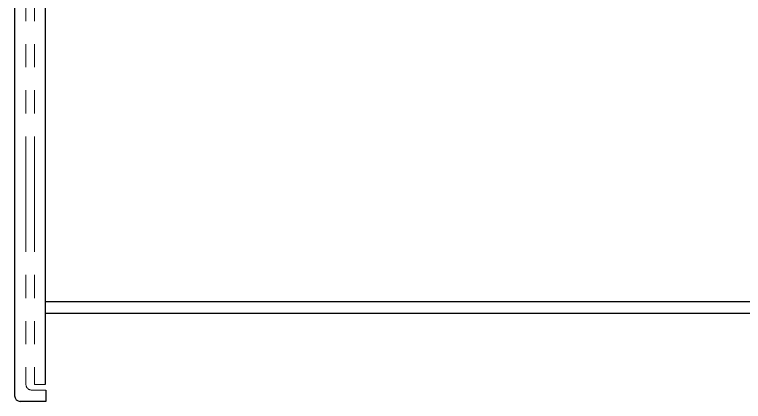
# Model space of a CAD drawing. Header units: millimetres. Extents: x 36873 to 51119, y -3533 to 6541.
# Drawn here: x 39354 to 39868, y -928 to -655 of the extents above; entities that cross this region are included whole.
import ezdxf

# ---------------------------------------------------------------- set-up
doc = ezdxf.new("R2010")
doc.units = ezdxf.units.MM
doc.header["$LTSCALE"] = 13
doc.linetypes.add('PTHANTOM2', pattern=[1.25, 0.625, -0.125, 0.125, -0.125, 0.125, -0.125])
doc.layers.add('标注、文本', color=3, linetype='Continuous', lineweight=25)

msp = doc.modelspace()

# ---------------------------------------------------------------- linework, layer by layer
at = {"layer": '标注、文本', "color": 4, "lineweight": 30, "ltscale": 38.86987341633078}
for p, q in [((39354.23429506047, 404.4118170821912), (39354.23429506048, -923.5839691717465)), ((39375.77529302964, 346.4139239552242), (39375.77529302964, -915.5839691717465)), ((40205.23429506066, -857.5860760447795), (39375.77529302963, -857.5860760447795)), ((40213.23429506066, -865.5860760447795), (39375.77529302963, -865.5860760447795)), ((39376.23429506048, -919.5839691717465), (39376.23429506048, -927.5839691717465)), ((39376.23429506048, -927.5839691717465), (39358.23429506047, -927.5839691717465))]:
    msp.add_line(p, q, dxfattribs=at)
at = {"layer": '标注、文本', "color": 6, "linetype": 'PTHANTOM2', "lineweight": 0, "ltscale": 10}
for p, q in [((39362.23429506048, 396.4118170821912), (39362.23429506048, -915.5839691717465)), ((39368.23429506048, 396.4118170821912), (39368.23429506048, -915.5839691717465)), ((39375.77529302964, -915.5839691717474), (39368.23429506048, -915.5839691717465)), ((39376.23429506048, -919.5839691717465), (39366.23429506048, -919.5839691717465))]:
    msp.add_line(p, q, dxfattribs=at)
msp.add_arc((39366.23429506048, -915.5839691717465), 4, 180, 270, dxfattribs=at)
at = {"layer": '标注、文本', "color": 4, "lineweight": 30, "ltscale": 38.86987341633078}
msp.add_arc((39358.23429506047, -923.5839691717465), 4, 180, 270, dxfattribs=at)

doc.saveas('drawing.dxf')
